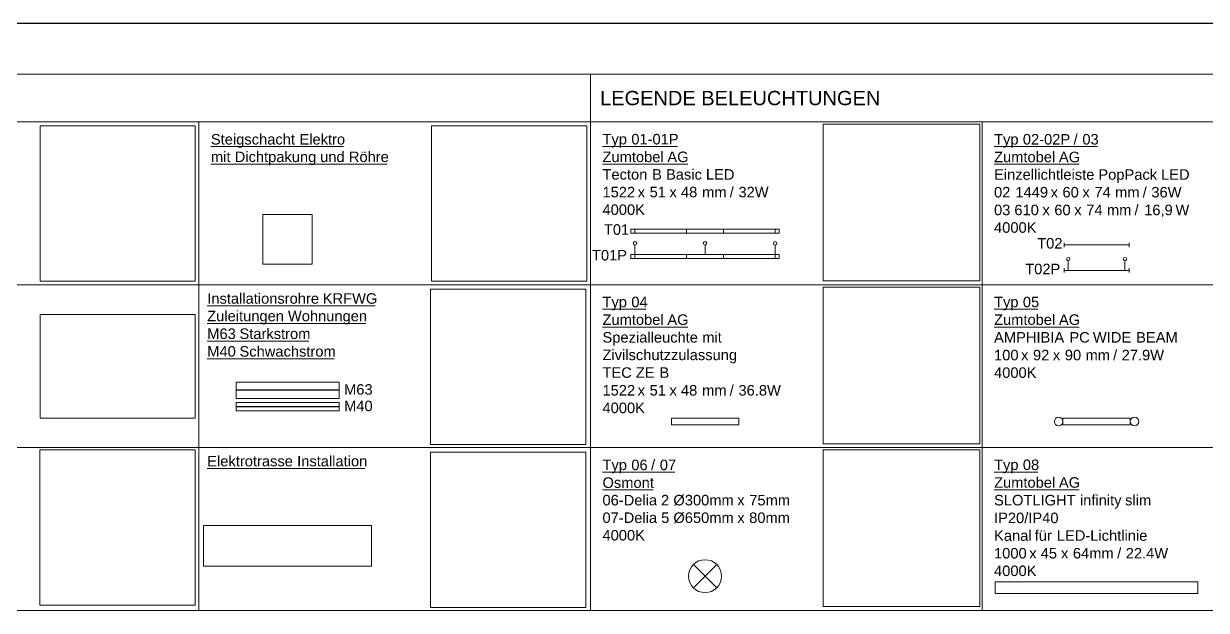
# Model space of a CAD drawing. Extents: x -1132 to 613, y -179 to 712.
# Drawn here: x -107.5 to 179.5, y 373.2 to 515.5 of the extents above; entities that cross this region are included whole.
import ezdxf
from ezdxf.lldxf.tags import DXFTag

# ---------------------------------------------------------------- set-up
doc = ezdxf.new("R2010")
doc.units = 0
doc.layers.get('0').update_dxf_attribs({"lineweight": 13})
for name, color, linetype, lineweight in [('EL01_WAN_I0_Legende', 7, 'Continuous', 13), ('EL01_WAN_Rahmen', 7, 'Continuous', 13), ('EL01_WAN_Text', 7, 'Continuous', 13)]:
    doc.layers.add(name, color=color, linetype=linetype, lineweight=lineweight)
for name, color, linetype, lineweight, true_color in [('EL01_WAN_Leuchten', 7, 'Continuous', 13, 0x0080ff), ('EL01_WAN_Röhre', 7, 'Continuous', 13, 0xff6666), ('EL01_WAN_Trassen', 40, 'Continuous', 13, 0xffbf00), ('EL01_WAN_Verteiler', 1, 'Continuous', 13, 0xff0000), ('EL01_WANX_Bitmap', 1, 'Continuous', 13, 0xff0000), ('L_Röhre Boden', 1, 'Continuous', 13, 0xff0000)]:
    doc.layers.add(name, color=color, linetype=linetype, lineweight=lineweight, true_color=true_color)
doc.styles.get("Standard").update_dxf_attribs({"font": 'arial.ttf'})
tags = doc.linetypes.add('fein_strichliert', pattern=[4, 1, -2, 1]).pattern_tags.tags
tags[8:9] = [DXFTag(74, 4), DXFTag(75, 0), DXFTag(340, '0'), DXFTag(46, 0.0), DXFTag(50, 0.0), DXFTag(44, 0.0), DXFTag(45, 0.0)]
tags[6:7] = [DXFTag(74, 4), DXFTag(75, 0), DXFTag(340, '0'), DXFTag(46, 0.0), DXFTag(50, 0.0), DXFTag(44, 0.0), DXFTag(45, 0.0)]
tags[4:5] = [DXFTag(74, 4), DXFTag(75, 0), DXFTag(340, '0'), DXFTag(46, 0.0), DXFTag(50, 0.0), DXFTag(44, 0.0), DXFTag(45, 0.0)]
tags = doc.linetypes.add('STRICHPUNKT2', pattern=[12.7, 6.35, -3.175, 0, -3.175]).pattern_tags.tags
tags[10:11] = [DXFTag(74, 4), DXFTag(75, 0), DXFTag(340, '0'), DXFTag(46, 0.0), DXFTag(50, 0.0), DXFTag(44, 0.0), DXFTag(45, 0.0)]
tags[8:9] = [DXFTag(74, 4), DXFTag(75, 0), DXFTag(340, '0'), DXFTag(46, 0.0), DXFTag(50, 0.0), DXFTag(44, 0.0), DXFTag(45, 0.0)]
tags[6:7] = [DXFTag(74, 4), DXFTag(75, 0), DXFTag(340, '0'), DXFTag(46, 0.0), DXFTag(50, 0.0), DXFTag(44, 0.0), DXFTag(45, 0.0)]
tags[4:5] = [DXFTag(74, 4), DXFTag(75, 0), DXFTag(340, '0'), DXFTag(46, 0.0), DXFTag(50, 0.0), DXFTag(44, 0.0), DXFTag(45, 0.0)]
picture_1 = doc.add_image_def('image5.jpg', size_in_pixel=(282, 178))
picture_2 = doc.add_image_def('image6.jpg', size_in_pixel=(242, 147))
picture_3 = doc.add_image_def('image7.png', size_in_pixel=(400, 284))
picture_4 = doc.add_image_def('image8.jpg', size_in_pixel=(1600, 1200))
picture_5 = doc.add_image_def('image9.jpg', size_in_pixel=(800, 553))
picture_6 = doc.add_image_def('image10.jpg', size_in_pixel=(2000, 1500))
picture_7 = doc.add_image_def('image23.jpg', size_in_pixel=(512, 512))
picture_8 = doc.add_image_def('image29.jpg', size_in_pixel=(1000, 750))

# ---------------------------------------------------------------- blocks, each defined once
blk = doc.blocks.new('Blockreferenz-A0UJ3599XE', base_point=(-539.92, 373.19))
at = {"layer": 'EL01_WAN_Leuchten', "lineweight": -2}
for p, q in [((39.86, 464.68), (39.86, 465.68)), ((39.86, 465.68), (75.86, 465.68)), ((40.86, 465.68), (40.86, 464.68)), ((53.36, 465.68), (53.36, 464.68)), ((62.36, 465.68), (62.36, 464.68)), ((74.86, 465.68), (74.86, 464.68)), ((75.86, 465.68), (75.86, 464.68)), ((75.86, 464.68), (39.86, 464.68)), ((39.86, 458.52), (39.86, 459.52)), ((39.86, 459.52), (75.86, 459.52)), ((40.86, 459.52), (40.86, 458.52)), ((53.36, 459.52), (53.36, 458.52)), ((62.36, 459.52), (62.36, 458.52)), ((74.86, 459.52), (74.86, 458.52)), ((75.86, 459.52), (75.86, 458.52)), ((75.86, 458.52), (39.86, 458.52))]:
    blk.add_line(p, q, dxfattribs=at)
at = {"layer": 'EL01_WAN_Leuchten', "linetype": 'ByBlock', "lineweight": -2, "ltscale": 0.13}
for p, q in [((144.98, 462.34), (144.98, 461.34)), ((160.74, 462.34), (160.74, 461.34)), ((40.86, 459.52), (40.86, 461.83)), ((57.86, 459.52), (57.86, 461.83)), ((74.86, 459.52), (74.86, 461.83)), ((144.98, 461.84), (160.74, 461.84)), ((145.98, 455.67), (145.98, 457.99)), ((159.74, 455.67), (159.74, 457.99)), ((144.98, 456.17), (144.98, 455.17)), ((144.98, 455.67), (160.74, 455.67)), ((160.74, 456.17), (160.74, 455.17)), ((66.03, 419.82), (49.69, 419.82)), ((49.69, 419.82), (49.69, 418.19)), ((66.03, 418.19), (66.03, 419.82)), ((161.03, 419.82), (144.69, 419.82)), ((144.69, 419.82), (144.69, 418.19)), ((161.03, 418.19), (161.03, 419.82)), ((49.69, 418.19), (66.03, 418.19)), ((144.69, 418.19), (161.03, 418.19)), ((55.04, 384.31), (60.69, 378.66)), ((55.04, 378.66), (60.69, 384.31)), ((177.46, 380.09), (128.27, 380.09)), ((128.27, 380.09), (128.27, 377.3)), ((177.46, 377.3), (177.46, 380.09)), ((128.27, 377.3), (177.46, 377.3))]:
    blk.add_line(p, q, dxfattribs=at)
for centre, radius in [((40.86, 462.25), 0.423), ((57.86, 462.25), 0.423), ((74.86, 462.25), 0.423), ((145.98, 458.41), 0.423), ((159.74, 458.41), 0.423), ((143.65, 419.01), 1.04), ((162.07, 419.01), 1.04), ((57.86, 381.48), 4)]:
    blk.add_circle(centre, radius, dxfattribs=at)
at = {"layer": 'EL01_WAN_Rahmen', "color": 0, "linetype": 'ByBlock', "lineweight": -2, "ltscale": 0.13}
for p, q in [((-539.92, 503.28), (30.08, 503.28)), ((30.08, 503.28), (30.08, 491.69)), ((30.08, 491.69), (30.08, 503.28)), ((30.08, 503.28), (410.08, 503.28)), ((-349.92, 491.69), (29.2, 491.69)), ((30.08, 491.69), (-349.92, 491.69)), ((-64.92, 491.69), (-64.92, 373.19)), ((30.08, 491.69), (30.08, 452.19)), ((30.08, 452.19), (30.08, 491.69)), ((30.08, 491.69), (220.08, 491.69)), ((125.08, 491.69), (125.08, 412.69)), ((30.08, 452.19), (-159.92, 452.19)), ((30.08, 452.19), (30.08, 412.69)), ((30.08, 412.69), (30.08, 452.19)), ((30.08, 452.19), (220.08, 452.19)), ((220.08, 452.19), (30.08, 452.19)), ((30.08, 412.69), (-159.92, 412.69)), ((30.08, 412.69), (30.08, 373.19)), ((220.08, 412.69), (30.08, 412.69)), ((30.08, 373.19), (30.08, 412.69)), ((30.08, 412.69), (220.08, 412.69)), ((125.08, 412.69), (125.08, 373.19)), ((30.08, 373.19), (-159.92, 373.19)), ((220.08, 373.19), (30.08, 373.19))]:
    blk.add_line(p, q, dxfattribs=at)
at = {"layer": 'EL01_WAN_Röhre', "color": 6, "linetype": 'fein_strichliert', "lineweight": -2, "ltscale": 0.13, "true_color": 0xff00ff}
for p, q in [((-30.92, 423.58), (-55.92, 423.58)), ((-55.92, 423.58), (-55.92, 422.99)), ((-55.92, 422.99), (-55.92, 422.17)), ((-55.92, 422.17), (-55.92, 421.58)), ((-30.92, 423.58), (-30.92, 422.99)), ((-30.92, 422.99), (-30.92, 422.17)), ((-30.92, 422.17), (-30.92, 421.58)), ((-55.92, 421.58), (-30.92, 421.58))]:
    blk.add_line(p, q, dxfattribs=at)
at = {"layer": 'EL01_WAN_Röhre', "color": 6, "linetype": 'STRICHPUNKT2', "lineweight": 25, "ltscale": 0.25, "true_color": 0xff00ff}
blk.add_line((-30.92, 422.58), (-55.92, 422.58), dxfattribs=at)
at = {"layer": 'EL01_WAN_Text', "color": 7, "linetype": 'ByBlock', "lineweight": -2, "ltscale": 0.13, "true_color": 0xffffff}
for p, q in [((-62.02, 485.69), (-41.83, 485.69)), ((-41.83, 485.69), (-40.54, 485.69)), ((-40.54, 485.69), (-29.88, 485.69)), ((32.98, 485.72), (38.69, 485.72)), ((38.69, 485.72), (39.97, 485.72)), ((39.97, 485.72), (51.14, 485.72)), ((127.98, 485.69), (133.69, 485.69)), ((133.69, 485.69), (134.97, 485.69)), ((134.97, 485.69), (146.14, 485.69)), ((146.14, 485.69), (147.28, 485.69)), ((147.28, 485.69), (148.27, 485.69)), ((148.27, 485.69), (149.41, 485.69)), ((149.41, 485.69), (153.05, 485.69)), ((-62.02, 481.44), (-57.54, 481.44)), ((-57.54, 481.44), (-56.25, 481.44)), ((-56.25, 481.44), (-36.98, 481.44)), ((-36.98, 481.44), (-35.52, 481.44)), ((-35.52, 481.44), (-30.08, 481.44)), ((-30.08, 481.44), (-28.55, 481.44)), ((-28.55, 481.44), (-19.28, 481.44)), ((32.98, 481.43), (47.49, 481.43)), ((47.49, 481.43), (48.72, 481.43)), ((48.72, 481.43), (53.65, 481.43)), ((127.98, 481.4), (142.49, 481.4)), ((142.49, 481.4), (143.72, 481.4)), ((143.72, 481.4), (148.65, 481.4)), ((-62.91, 447.07), (-36.28, 447.07)), ((-36.28, 447.07), (-34.89, 447.07)), ((-34.89, 447.07), (-22.13, 447.07)), ((32.98, 446.23), (38.69, 446.23)), ((38.69, 446.23), (39.97, 446.23)), ((39.97, 446.23), (43.6, 446.23)), ((127.98, 446.23), (133.69, 446.23)), ((133.69, 446.23), (134.97, 446.23)), ((134.97, 446.23), (138.63, 446.23)), ((-62.91, 442.82), (-44.62, 442.82)), ((-44.62, 442.82), (-43.34, 442.82)), ((-43.34, 442.82), (-24.44, 442.82)), ((32.98, 441.93), (47.49, 441.93)), ((47.49, 441.93), (48.72, 441.93)), ((48.72, 441.93), (53.65, 441.93)), ((127.98, 441.93), (142.49, 441.93)), ((142.49, 441.93), (143.72, 441.93)), ((143.72, 441.93), (148.65, 441.93)), ((-62.91, 438.52), (-56.41, 438.52)), ((-56.41, 438.52), (-55.09, 438.52)), ((-55.09, 438.52), (-38.28, 438.52)), ((-62.91, 434.23), (-56.41, 434.23)), ((-56.41, 434.23), (-55.09, 434.23)), ((-55.09, 434.23), (-32.15, 434.23)), ((-62.91, 407.61), (-42.57, 407.61)), ((-42.57, 407.61), (-41.1, 407.61)), ((-41.1, 407.61), (-24.67, 407.61)), ((32.98, 406.69), (38.69, 406.69)), ((38.69, 406.69), (39.97, 406.69)), ((39.97, 406.69), (43.61, 406.69)), ((43.61, 406.69), (44.76, 406.69)), ((44.76, 406.69), (45.75, 406.69)), ((45.75, 406.69), (46.89, 406.69)), ((46.89, 406.69), (50.54, 406.69)), ((127.98, 406.72), (133.69, 406.72)), ((133.69, 406.72), (134.97, 406.72)), ((134.97, 406.72), (138.62, 406.72)), ((32.98, 402.39), (45.24, 402.39)), ((127.98, 402.43), (142.49, 402.43)), ((142.49, 402.43), (143.72, 402.43)), ((143.72, 402.43), (148.65, 402.43))]:
    blk.add_line(p, q, dxfattribs=at)
at = {"layer": 'EL01_WAN_Trassen', "linetype": 'ByBlock', "lineweight": -2, "ltscale": 0.13}
for p, q in [((-23.04, 393.74), (-63.81, 393.74)), ((-63.81, 393.74), (-63.81, 383.93)), ((-23.04, 383.93), (-23.04, 393.74)), ((-63.81, 383.93), (-55.97, 383.93)), ((-55.97, 383.93), (-23.04, 383.93))]:
    blk.add_line(p, q, dxfattribs=at)
at = {"layer": 'EL01_WAN_Verteiler', "lineweight": -2}
for p, q in [((-49.42, 457.2), (-49.42, 469.2)), ((-49.42, 469.2), (-37.42, 469.2)), ((-37.42, 469.2), (-37.42, 457.2)), ((-37.42, 457.2), (-49.42, 457.2))]:
    blk.add_line(p, q, dxfattribs=at)
at = {"layer": 'L_Röhre Boden', "linetype": 'ByBlock', "lineweight": -2, "ltscale": 0.13}
for p, q in [((-30.92, 428.58), (-55.92, 428.58)), ((-55.92, 428.58), (-55.92, 427.41)), ((-30.92, 428.58), (-30.92, 427.41)), ((-55.92, 427.41), (-55.92, 425.75)), ((-55.92, 425.75), (-55.92, 424.58)), ((-30.92, 427.41), (-30.92, 425.75)), ((-30.92, 425.75), (-30.92, 424.58)), ((-55.92, 424.58), (-30.92, 424.58))]:
    blk.add_line(p, q, dxfattribs=at)
at = {"layer": 'L_Röhre Boden', "linetype": 'STRICHPUNKT2', "lineweight": 25, "ltscale": 0.25}
blk.add_line((-30.92, 426.58), (-55.92, 426.58), dxfattribs=at)
at = {"layer": 'EL01_WAN_Text', "color": 0, "linetype": 'ByBlock', "lineweight": -2, "ltscale": 0.13, "insert": (32.4, 499.22), "char_height": 3.4761, "attachment_point": 1}
blk.add_mtext('{\\fArial;LEGENDE BELEUCHTUNGEN}', dxfattribs=at)
at = {"layer": 'EL01_WAN_Text', "color": 7, "linetype": 'ByBlock', "lineweight": -2, "ltscale": 0.13, "true_color": 0xffffff, "char_height": 2.5491, "attachment_point": 1}
for s, insert in [('{\\fArial;Steigschacht}', (-62.02, 488.75)), ('{\\fArial;Elektro}', (-40.54, 488.75)), ('{\\fArial;Typ}', (32.98, 488.78)), ('{\\fArial;01-01P}', (39.97, 488.78)), ('{\\fArial;Typ}', (127.98, 488.75)), ('{\\fArial;02-02P}', (134.97, 488.75)), ('{\\fArial;/}', (147.28, 488.75)), ('{\\fArial;03}', (149.41, 488.75)), ('{\\fArial;mit}', (-62.02, 484.5)), ('{\\fArial;Dichtpakung}', (-56.25, 484.5)), ('{\\fArial;und}', (-35.52, 484.5)), ('{\\fArial;Röhre}', (-28.55, 484.5)), ('{\\fArial;Zumtobel}', (32.98, 484.49)), ('{\\fArial;AG}', (48.72, 484.49)), ('{\\fArial;Zumtobel}', (127.98, 484.46)), ('{\\fArial;AG}', (143.72, 484.46)), ('{\\fArial;Tecton}', (32.98, 480.23)), ('{\\fArial;B}', (45.02, 480.23)), ('{\\fArial;Basic}', (48.39, 480.23)), ('{\\fArial;LED}', (58.08, 480.23)), ('{\\fArial;Einzellichtleiste}', (127.98, 480.2)), ('{\\fArial;PopPack}', (153.29, 480.2)), ('{\\fArial;LED}', (168.5, 480.2)), ('{\\fArial;1522}', (32.98, 475.94)), ('{\\fArial;x}', (41.52, 475.94)), ('{\\fArial;51}', (44.41, 475.94)), ('{\\fArial;x}', (49.23, 475.94)), ('{\\fArial;48}', (52.02, 475.94)), ('{\\fArial;mm}', (57.16, 475.94)), ('{\\fArial;/}', (63.84, 475.94)), ('{\\fArial;32W}', (65.97, 475.94)), ('{\\fArial;02}', (127.98, 475.91)), ('{\\fArial;1449}', (133.16, 475.91)), ('{\\fArial;x}', (141.7, 475.91)), ('{\\fArial;60}', (144.58, 475.91)), ('{\\fArial;x}', (149.42, 475.91)), ('{\\fArial;74}', (152.33, 475.91)), ('{\\fArial;mm}', (157.35, 475.91)), ('{\\fArial;/}', (164.03, 475.91)), ('{\\fArial;36W}', (166.15, 475.91)), ('{\\fArial;4000K}', (32.98, 471.68)), ('{\\fArial;03}', (127.98, 471.61)), ('{\\fArial;610}', (132.91, 471.61)), ('{\\fArial;x}', (139.72, 471.61)), ('{\\fArial;60}', (142.6, 471.61)), ('{\\fArial;x}', (147.44, 471.61)), ('{\\fArial;74}', (150.35, 471.61)), ('{\\fArial;mm}', (155.37, 471.61)), ('{\\fArial;/}', (162.05, 471.61)), ('{\\fArial;16,9}', (164.41, 471.61)), ('{\\fArial;W}', (171.99, 471.61)), ('{\\fArial;T01}', (33.33, 466.86)), ('{\\fArial;4000K}', (127.98, 467.35)), ('{\\fArial;T02}', (138.45, 463.52)), ('{\\fArial;T01P}', (30.43, 460.62)), ('{\\fArial;T02P}', (135.55, 457.28)), ('{\\fArial;Installationsrohre}', (-62.91, 450.13)), ('{\\fArial;KRFWG}', (-34.89, 450.13)), ('{\\fArial;Typ}', (32.98, 449.28)), ('{\\fArial;04}', (39.97, 449.28)), ('{\\fArial;Typ}', (127.98, 449.28)), ('{\\fArial;05}', (134.97, 449.28)), ('{\\fArial;Zuleitungen}', (-62.91, 445.88)), ('{\\fArial;Wohnungen}', (-43.34, 445.88)), ('{\\fArial;Zumtobel}', (32.98, 444.99)), ('{\\fArial;AG}', (48.72, 444.99)), ('{\\fArial;Zumtobel}', (127.98, 444.99)), ('{\\fArial;AG}', (143.72, 444.99)), ('{\\fArial;M63}', (-62.91, 441.58)), ('{\\fArial;Starkstrom}', (-55.09, 441.58)), ('{\\fArial;Spezialleuchte}', (32.98, 440.7)), ('{\\fArial;mit}', (57.19, 440.7)), ('{\\fArial;AMPHIBIA}', (127.98, 440.7)), ('{\\fArial;PC}', (146.25, 440.7)), ('{\\fArial;WIDE}', (151.96, 440.7)), ('{\\fArial;BEAM}', (162.45, 440.7)), ('{\\fArial;M40}', (-62.91, 437.29)), ('{\\fArial;Schwachstrom}', (-55.09, 437.29)), ('{\\fArial;Zivilschutzzulassung}', (32.98, 436.44)), ('{\\fArial;100}', (127.98, 436.4)), ('{\\fArial;92}', (137.43, 436.4)), ('{\\fArial;90}', (145.15, 436.4)), ('{\\fArial;/}', (156.86, 436.4)), ('{\\fArial;27.9W}', (158.94, 436.4)), ('{\\fArial;x}', (134.54, 436.4)), ('{\\fArial;x}', (142.25, 436.4)), ('{\\fArial;mm}', (150.18, 436.4)), ('{\\fArial;TEC}', (32.98, 432.15)), ('{\\fArial;ZE}', (41.07, 432.15)), ('{\\fArial;B}', (46.8, 432.15)), ('{\\fArial;4000K}', (127.98, 432.14)), ('{\\fArial;1522}', (32.98, 427.85)), ('{\\fArial;51}', (44.41, 427.85)), ('{\\fArial;48}', (52.02, 427.85)), ('{\\fArial;/}', (63.84, 427.85)), ('{\\fArial;36.8W}', (65.97, 427.85)), ('{\\fArial;x}', (41.52, 427.85)), ('{\\fArial;x}', (49.23, 427.85)), ('{\\fArial;mm}', (57.16, 427.85)), ('{\\fArial;4000K}', (32.98, 423.59)), ('{\\fArial;Elektrotrasse}', (-62.91, 410.67)), ('{\\fArial;Installation}', (-41.1, 410.67)), ('{\\fArial;Typ}', (32.98, 409.75)), ('{\\fArial;06}', (39.97, 409.75)), ('{\\fArial;/}', (44.76, 409.75)), ('{\\fArial;07}', (46.89, 409.75)), ('{\\fArial;Typ}', (127.98, 409.78)), ('{\\fArial;08}', (134.97, 409.78)), ('{\\fArial;Osmont}', (32.98, 405.45)), ('{\\fArial;Zumtobel}', (127.98, 405.49)), ('{\\fArial;AG}', (143.72, 405.49)), ('{\\fArial;06-Delia}', (32.98, 401.2)), ('{\\fArial;2}', (47.17, 401.2)), ('{\\fArial;Ø300mm}', (50.18, 401.2)), ('{\\fArial;x}', (65.68, 401.2)), ('{\\fArial;75mm}', (68.6, 401.2)), ('{\\fArial;SLOTLIGHT}', (127.98, 401.2)), ('{\\fArial;infinity}', (148.81, 401.2)), ('{\\fArial;slim}', (159.77, 401.2)), ('{\\fArial;07-Delia}', (32.98, 396.94)), ('{\\fArial;5}', (47.22, 396.94)), ('{\\fArial;Ø650mm}', (50.18, 396.94)), ('{\\fArial;x}', (65.68, 396.94)), ('{\\fArial;80mm}', (68.57, 396.94)), ('{\\fArial;IP20/IP40}', (127.98, 396.9)), ('{\\fArial;4000K}', (32.98, 392.68)), ('{\\fArial;Kanal}', (127.98, 392.61)), ('{\\fArial;für}', (137.84, 392.61)), ('{\\fArial;LED-Lichtlinie}', (143.21, 392.61)), ('{\\fArial;1000}', (127.98, 388.32)), ('{\\fArial;x}', (136.52, 388.32)), ('{\\fArial;45}', (139.3, 388.32)), ('{\\fArial;x}', (144.23, 388.32)), ('{\\fArial;64mm}', (147.11, 388.32)), ('{\\fArial;/}', (157.85, 388.32)), ('{\\fArial;22.4W}', (159.93, 388.32)), ('{\\fArial;4000K}', (127.98, 384.06))]:
    blk.add_mtext(s, dxfattribs=dict(at, insert=insert))
at = {"layer": 'EL01_WAN_Text', "color": 1, "linetype": 'ByBlock', "lineweight": -2, "ltscale": 0.13, "true_color": 0xff0000, "insert": (-29.71, 428.06), "char_height": 2.5491, "attachment_point": 1}
blk.add_mtext('{\\fArial;M63}', dxfattribs=at)
at = {"layer": 'EL01_WAN_Text', "color": 6, "linetype": 'ByBlock', "lineweight": -2, "ltscale": 0.13, "true_color": 0xff00ff, "insert": (-29.71, 424.06), "char_height": 2.5491, "attachment_point": 1}
blk.add_mtext('{\\fArial;M40}', dxfattribs=at)
at = {"color": 0, "linetype": 'ByBlock', "lineweight": -2, "ltscale": 0.13}
image = blk.add_image(picture_7, insert=(86.51, 453.11), size_in_units=(38, 38), dxfattribs=at)
image.dxf.flags = 7
image = blk.add_image(picture_7, insert=(86.51, 413.6), size_in_units=(38, 38), dxfattribs=at)
image.dxf.flags = 7
image = blk.add_image(picture_8, insert=(86.51, 374.1), size_in_units=(38, 38), dxfattribs=at)
image.dxf.flags = 7
at = {"layer": 'EL01_WANX_Bitmap', "linetype": 'ByBlock', "lineweight": -2, "ltscale": 0.13}
image = blk.add_image(picture_6, insert=(-103.48, 453.07), size_in_units=(37.68, 37.68), dxfattribs=at)
image.dxf.flags = 7
image = blk.add_image(picture_1, insert=(-8.48, 453.07), size_in_units=(37.68, 37.68), dxfattribs=at)
image.dxf.flags = 7
image = blk.add_image(picture_4, insert=(-8.71, 413.41), size_in_units=(37.68, 37.68), dxfattribs=at)
image.dxf.flags = 7
image = blk.add_image(picture_2, insert=(-103.48, 419.84), size_in_units=(37.68, 25.13), dxfattribs=at)
image.dxf.flags = 7
image = blk.add_image(picture_3, insert=(-103.49, 374.43), size_in_units=(37.68, 37.68), dxfattribs=at)
image.dxf.flags = 7
image = blk.add_image(picture_5, insert=(-8.71, 373.91), size_in_units=(37.68, 37.68), dxfattribs=at)
image.dxf.flags = 7

msp = doc.modelspace()

# ---------------------------------------------------------------- linework, layer by layer
at = {"color": 0, "linetype": 'ByBlock', "lineweight": -2, "ltscale": 0.13}
msp.add_line((607.58, 515.53), (-1132.42, 515.53), dxfattribs=at)

# ---------------------------------------------------------------- block references
at = {"layer": 'EL01_WAN_I0_Legende', "ltscale": 0.13}
msp.add_blockref('Blockreferenz-A0UJ3599XE', (-539.92, 373.19), dxfattribs=at)

doc.saveas('drawing.dxf')
